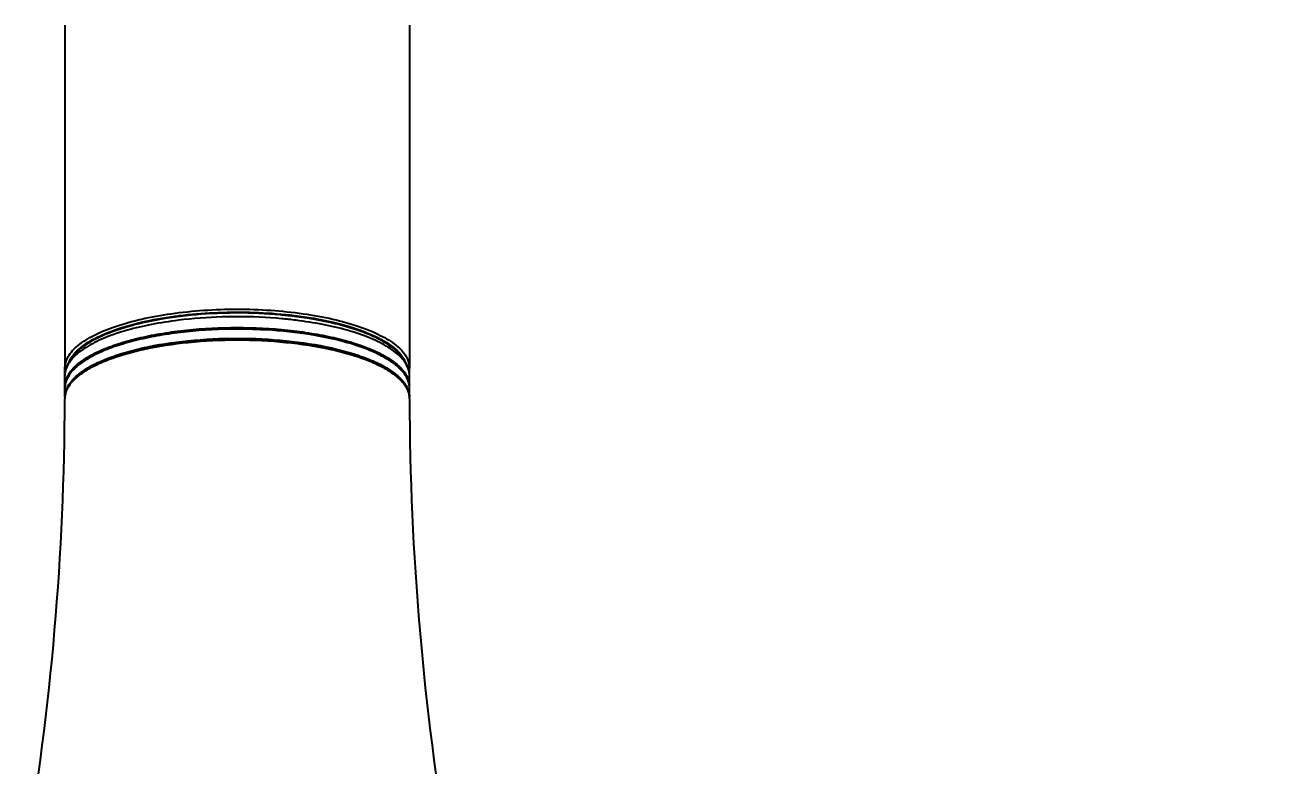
# Model space of a CAD drawing. Header units: millimetres. Extents: x 19562 to 20987, y -3943 to -2935.
# Drawn here: x 20304.6 to 20414.2, y -3156.4 to -3091.9 of the extents above; entities that cross this region are included whole.
import ezdxf

# ---------------------------------------------------------------- set-up
doc = ezdxf.new("R2010")
doc.units = ezdxf.units.MM
doc.header["$LTSCALE"] = 0.1
doc.styles.get("Standard").update_dxf_attribs({"font": 'arial.ttf'})
doc.dimstyles.new('A4', dxfattribs={"dimtxt": 4, "dimasz": 3.5, "dimexe": 0.7, "dimexo": 0.625, "dimgap": 0.5, "dimtad": 1, "dimdec": 1, "dimdsep": 46, "dimtxsty": 'Standard', "dimcen": 2.5, "dimclrd": 5, "dimclre": 5, "dimclrt": 7, "dimadec": 3, "dimazin": 2, "dimtfac": 1, "dimtdec": 1, "dimtmove": 0, "dimatfit": 3, "dimfxl": 0, "dimarcsym": 0})

# ---------------------------------------------------------------- blocks, each defined once
blk = doc.blocks.new('*D381')
at = {"color": 3, "lineweight": -2}
for p, q in [((20323.72, -3014.02), (20532.28, -3014.02)), ((20531.58, -3029.02), (20531.58, -3451.82)), ((20325.82, -3466.82), (20532.28, -3466.82))]:
    blk.add_line(p, q, dxfattribs=at)
at = {"color": 3}
for points in [[(20529.08, -3029.02), (20534.08, -3029.02), (20531.58, -3014.02)], [(20529.08, -3451.82), (20534.08, -3451.82), (20531.58, -3466.82)]]:
    blk.add_solid(points, dxfattribs=at)
at = {"layer": 'Defpoints', "color": 0}
for p in [(20323.1, -3014.02), (20325.2, -3466.82), (20531.58, -3466.82)]:
    blk.add_point(p, dxfattribs=at)
at = {"color": 3, "insert": (20523.42, -3240.42), "char_height": 15, "attachment_point": 5, "rotation": 90}
blk.add_mtext('452.8', dxfattribs=at)

msp = doc.modelspace()

# ---------------------------------------------------------------- linework, layer by layer
at = {"color": 7, "linetype": 'Continuous'}
for p, q in [((20308.1, -3091.95), (20308.1, -3121.8)), ((20338.1, -3091.95), (20338.1, -3121.8)), ((20323.1, -3117), (20323.07, -3117)), ((20308.1, -3123.4), (20308.1, -3121.81)), ((20308.19, -3121.82), (20308.19, -3121.83)), ((20308.21, -3121.83), (20308.21, -3121.84)), ((20309.4, -3122.39), (20309.41, -3122.38)), ((20336.79, -3122.38), (20336.8, -3122.39)), ((20338.01, -3121.83), (20338.01, -3121.82)), ((20338.1, -3123.4), (20338.1, -3121.81)), ((20308.1, -3124.34), (20308.1, -3123.4)), ((20338.1, -3124.34), (20338.1, -3123.4)), ((20308.1, -3124.34), (20308.1, -3124.48)), ((20338.1, -3124.48), (20338.1, -3124.34))]:
    msp.add_line(p, q, dxfattribs=at)
for centre, radius, start, end in [((20323.1, -3162.03), 43.62, 87.9644, 90.0032), ((20310.09, -3121.8), 1.99, 180.4635, 186.7787), ((20310.32, -3122.46), 2.22, 170.7817, 179.9782), ((20309.89, -3122.46), 1.79, 168.5956, 179.9284), ((20310.13, -3121.79), 2.03, 186.7723, 189.0845), ((20310.41, -3122.48), 2.31, 163.7263, 170.7525), ((20310.53, -3122.51), 2.44, 159.9288, 163.4959), ((20311.4, -3124.26), 3.55, 138.1533, 140.5565), ((20311.64, -3124.48), 3.88, 135.8462, 138.1528), ((20311.8, -3124.63), 4.09, 135.5043, 135.8633), ((20312.05, -3125.03), 4.45, 132.6274, 134.6226), ((20312.32, -3125.32), 4.84, 130.7863, 132.6282), ((20312.84, -3126.74), 5.66, 128.2025, 128.6876), ((20312.98, -3127.06), 5.89, 127.4409, 127.8367), ((20333.22, -3127.06), 5.89, 52.1633, 52.5591), ((20333.36, -3126.74), 5.66, 51.3124, 51.8005), ((20333.67, -3125.56), 5.16, 49.4559, 49.9243), ((20334.41, -3124.62), 4.08, 44.0189, 44.4961), ((20334.56, -3124.48), 3.87, 41.8454, 44.0338), ((20334.78, -3124.28), 3.57, 39.8173, 41.8417), ((20335.67, -3122.51), 2.44, 16.5042, 20.1129), ((20335.79, -3122.48), 2.31, 9.2833, 16.2595), ((20336.31, -3122.46), 1.79, 0.0725, 11.459), ((20336.07, -3121.79), 2.02, 350.9443, 353.6248), ((20335.88, -3122.46), 2.22, 0.0218, 9.2544), ((20336.11, -3121.8), 1.99, 353.6203, 359.5153), ((20309.86, -3123.4), 1.76, 175.4733, 179.9989), ((20309.88, -3123.54), 1.78, 171.3702, 175.5896), ((20310.34, -3123.54), 2.24, 176.5162, 178.0834), ((20310.32, -3123.4), 2.22, 180.139, 181.7655), ((20309.86, -3123.54), 1.76, 175.5971, 177.1814), ((20309.86, -3123.54), 1.76, 177.1816, 179.9654), ((20310.34, -3123.54), 2.24, 178.0834, 179.9355), ((20310.36, -3124.5), 2.29, 152.7018, 156.5364), ((20335.84, -3124.5), 2.29, 23.4636, 27.2982), ((20336.34, -3123.4), 1.76, 0.0031, 5.1291), ((20335.86, -3123.54), 2.24, 1.8506, 3.5109), ((20336.33, -3123.54), 1.76, 2.3549, 4.3892), ((20335.87, -3123.4), 2.23, 358.1608, 359.8827), ((20335.86, -3123.54), 2.24, 0.1038, 1.8506), ((20336.34, -3123.54), 1.76, 0.063, 2.3542), ((20066.08, -3123.88), 242.02, 350.3067, 359.8575), ((20309.91, -3124.48), 1.81, 167.6127, 175.3683), ((20336.29, -3124.48), 1.81, 4.6317, 12.3873), ((20579.9, -3123.89), 241.8, 180.1382, 189.6977)]:
    msp.add_arc(centre, radius, start, end, dxfattribs=at)
for points, knots in [([(20308.1, -3121.8), (20308.1, -3121.46), (20308.36, -3120.68), (20309.3, -3119.71), (20310.72, -3118.85), (20312.59, -3118.1), (20314.85, -3117.48), (20317.42, -3117.02), (20320.2, -3116.74), (20322.12, -3116.67), (20323.1, -3116.67)], [0, 0, 0, 0, 0.062183, 0.138997, 0.23725, 0.357912, 0.498875, 0.656263, 0.825196, 1, 1, 1, 1]), ([(20308.6, -3120.98), (20308.84, -3120.58), (20309.63, -3119.8), (20311.24, -3118.9), (20313.36, -3118.13), (20316.92, -3117.28), (20321.9, -3116.81), (20326.01, -3116.97), (20328.08, -3117.22)], [0, 0, 0, 0, 0.068823, 0.158535, 0.269533, 0.399078, 0.694641, 1, 1, 1, 1]), ([(20323.07, -3117), (20322.66, -3117), (20321.01, -3117.03), (20319.36, -3117.15), (20318.15, -3117.3)], [0, 0, 0, 0, 0.254089, 1, 1, 1, 1]), ([(20323.1, -3116.67), (20324.07, -3116.67), (20325.99, -3116.74), (20328.78, -3117.02), (20331.34, -3117.48), (20333.6, -3118.1), (20335.47, -3118.85), (20336.89, -3119.71), (20337.84, -3120.67), (20338.1, -3121.45), (20338.1, -3121.79)], [0, 0, 0, 0, 0.174719, 0.343581, 0.500923, 0.641878, 0.762573, 0.860895, 0.937789, 1, 1, 1, 1]), ([(20328.05, -3117.3), (20327.65, -3117.25), (20326.01, -3117.07), (20324.35, -3117), (20323.1, -3117)], [0, 0, 0, 0, 0.244452, 1, 1, 1, 1]), ([(20318.15, -3117.3), (20316.94, -3117.44), (20315.21, -3117.74), (20313.04, -3118.34), (20312.07, -3118.7), (20311.61, -3118.89)], [0, 0, 0, 0, 0.538607, 0.780471, 1, 1, 1, 1]), ([(20317.98, -3117.64), (20317.19, -3117.74), (20315.7, -3117.97), (20314.23, -3118.31), (20313.53, -3118.51)], [0, 0, 0, 0, 0.520923, 1, 1, 1, 1]), ([(20323.1, -3117.33), (20322.66, -3117.33), (20320.95, -3117.36), (20319.24, -3117.48), (20317.98, -3117.64)], [0, 0, 0, 0, 0.254244, 1, 1, 1, 1]), ([(20328.22, -3117.64), (20327.81, -3117.59), (20326.11, -3117.4), (20324.39, -3117.33), (20323.1, -3117.33)], [0, 0, 0, 0, 0.244149, 1, 1, 1, 1]), ([(20334.59, -3118.89), (20334.13, -3118.7), (20333.16, -3118.34), (20330.99, -3117.74), (20329.25, -3117.44), (20328.05, -3117.3)], [0, 0, 0, 0, 0.219518, 0.461378, 1, 1, 1, 1]), ([(20328.08, -3117.22), (20329.21, -3117.36), (20331.3, -3117.71), (20334.11, -3118.53), (20336.23, -3119.54), (20337.29, -3120.47), (20337.59, -3120.96)], [0, 0, 0, 0, 0.326737, 0.608873, 0.8341, 1, 1, 1, 1]), ([(20332.67, -3118.51), (20331.97, -3118.31), (20330.5, -3117.97), (20329, -3117.74), (20328.22, -3117.64)], [0, 0, 0, 0, 0.479075, 1, 1, 1, 1]), ([(20313.53, -3118.51), (20312.85, -3118.7), (20311.88, -3119.02), (20310.7, -3119.56), (20309.96, -3119.97), (20309.33, -3120.4), (20308.7, -3120.97), (20308.34, -3121.48), (20308.21, -3121.83)], [0, 0, 0, 0, 0.3277, 0.472426, 0.603615, 0.721184, 0.825595, 1, 1, 1, 1]), ([(20323.1, -3118.41), (20321.63, -3118.41), (20319.45, -3118.52), (20316.65, -3118.89), (20314.72, -3119.26), (20312.97, -3119.73), (20311.45, -3120.28), (20310.18, -3120.9), (20309.46, -3121.39), (20309.15, -3121.65)], [0, 0, 0, 0, 0.303759, 0.44827, 0.584141, 0.708936, 0.820643, 0.917843, 1, 1, 1, 1]), ([(20309.17, -3121.49), (20309.48, -3121.24), (20310.2, -3120.75), (20311.47, -3120.13), (20313, -3119.58), (20314.74, -3119.12), (20316.66, -3118.75), (20319.46, -3118.38), (20321.63, -3118.27), (20323.1, -3118.27)], [0, 0, 0, 0, 0.082384, 0.17975, 0.291548, 0.416357, 0.55217, 0.696569, 1, 1, 1, 1]), ([(20311.61, -3118.89), (20311.15, -3119.08), (20310.31, -3119.49), (20309.54, -3120.03), (20309.22, -3120.32)], [0, 0, 0, 0, 0.537402, 1, 1, 1, 1]), ([(20309.34, -3122.29), (20309.66, -3122.05), (20310.4, -3121.58), (20311.68, -3120.99), (20313.2, -3120.46), (20315.58, -3119.85), (20318.9, -3119.34), (20321.67, -3119.21), (20323.1, -3119.21)], [0, 0, 0, 0, 0.08432, 0.183103, 0.295673, 0.420602, 0.699277, 1, 1, 1, 1]), ([(20309.41, -3122.38), (20309.73, -3122.14), (20310.48, -3121.67), (20311.76, -3121.09), (20313.28, -3120.58), (20315.64, -3119.98), (20318.94, -3119.48), (20321.68, -3119.35), (20323.1, -3119.35)], [0, 0, 0, 0, 0.085075, 0.1844, 0.297258, 0.422223, 0.700346, 1, 1, 1, 1]), ([(20323.1, -3118.27), (20324.57, -3118.27), (20326.74, -3118.38), (20329.54, -3118.75), (20331.46, -3119.12), (20333.2, -3119.58), (20334.73, -3120.13), (20336, -3120.75), (20336.72, -3121.24), (20337.03, -3121.49)], [0, 0, 0, 0, 0.303431, 0.447831, 0.583644, 0.708453, 0.82025, 0.917617, 1, 1, 1, 1]), ([(20323.1, -3119.21), (20324.53, -3119.21), (20327.29, -3119.34), (20330.62, -3119.85), (20333, -3120.46), (20334.52, -3120.99), (20335.8, -3121.58), (20336.54, -3122.05), (20336.86, -3122.29)], [0, 0, 0, 0, 0.300719, 0.579393, 0.704321, 0.816892, 0.915677, 1, 1, 1, 1]), ([(20323.1, -3119.35), (20324.52, -3119.35), (20327.25, -3119.48), (20330.55, -3119.98), (20332.92, -3120.58), (20334.44, -3121.09), (20335.72, -3121.67), (20336.47, -3122.14), (20336.79, -3122.38)], [0, 0, 0, 0, 0.299651, 0.577771, 0.702736, 0.815595, 0.914923, 1, 1, 1, 1]), ([(20336.99, -3121.61), (20336.72, -3121.37), (20336.07, -3120.93), (20334.94, -3120.36), (20333.6, -3119.85), (20331.47, -3119.23), (20328.47, -3118.68), (20325.96, -3118.48), (20324.65, -3118.44)], [0, 0, 0, 0, 0.083929, 0.181753, 0.293094, 0.41687, 0.694977, 1, 1, 1, 1]), ([(20337.99, -3121.84), (20337.86, -3121.48), (20337.5, -3120.97), (20336.87, -3120.41), (20336.24, -3119.97), (20335.5, -3119.56), (20334.32, -3119.02), (20333.35, -3118.7), (20332.67, -3118.51)], [0, 0, 0, 0, 0.174344, 0.278728, 0.396283, 0.527472, 0.672217, 1, 1, 1, 1]), ([(20336.98, -3120.32), (20336.66, -3120.03), (20335.89, -3119.49), (20335.05, -3119.09), (20334.59, -3118.89)], [0, 0, 0, 0, 0.462589, 1, 1, 1, 1]), ([(20309.22, -3120.32), (20309, -3120.51), (20308.61, -3120.92), (20308.33, -3121.42), (20308.24, -3121.68)], [0, 0, 0, 0, 0.522309, 1, 1, 1, 1]), ([(20337.96, -3121.67), (20337.86, -3121.42), (20337.58, -3120.92), (20337.2, -3120.51), (20336.98, -3120.32)], [0, 0, 0, 0, 0.477721, 1, 1, 1, 1]), ([(20308.88, -3121.77), (20308.9, -3121.74), (20309, -3121.65), (20309.1, -3121.56), (20309.17, -3121.49)], [0, 0, 0, 0, 0.243252, 1, 1, 1, 1]), ([(20337.03, -3121.49), (20337.05, -3121.52), (20337.15, -3121.6), (20337.25, -3121.7), (20337.32, -3121.77)], [0, 0, 0, 0, 0.256874, 1, 1, 1, 1]), ([(20308.93, -3121.86), (20308.72, -3122.07), (20308.36, -3122.49), (20308.16, -3123.02), (20308.12, -3123.27)], [0, 0, 0, 0, 0.538181, 1, 1, 1, 1]), ([(20308.21, -3121.84), (20308.2, -3121.86), (20308.17, -3121.95), (20308.15, -3122.04), (20308.13, -3122.11)], [0, 0, 0, 0, 0.25356, 1, 1, 1, 1]), ([(20308.14, -3124.09), (20308.21, -3123.79), (20308.45, -3123.32), (20308.91, -3122.79), (20309.21, -3122.54), (20309.37, -3122.41)], [0, 0, 0, 0, 0.448553, 0.709217, 1, 1, 1, 1]), ([(20308.17, -3122.92), (20308.18, -3122.87), (20308.25, -3122.66), (20308.35, -3122.46), (20308.44, -3122.32)], [0, 0, 0, 0, 0.240156, 1, 1, 1, 1]), ([(20308.33, -3123.45), (20308.38, -3123.35), (20308.64, -3122.92), (20309, -3122.57), (20309.3, -3122.32)], [0, 0, 0, 0, 0.22453, 1, 1, 1, 1]), ([(20308.44, -3122.32), (20308.45, -3122.29), (20308.52, -3122.18), (20308.6, -3122.08), (20308.66, -3122.01)], [0, 0, 0, 0, 0.24313, 1, 1, 1, 1]), ([(20336.83, -3122.41), (20336.99, -3122.54), (20337.29, -3122.79), (20337.75, -3123.32), (20337.99, -3123.79), (20338.06, -3124.09)], [0, 0, 0, 0, 0.290783, 0.551447, 1, 1, 1, 1]), ([(20336.89, -3122.32), (20337, -3122.41), (20337.38, -3122.74), (20337.71, -3123.13), (20337.87, -3123.45)], [0, 0, 0, 0, 0.278745, 1, 1, 1, 1]), ([(20337.27, -3121.86), (20337.25, -3121.84), (20337.17, -3121.76), (20337.09, -3121.69), (20337.03, -3121.63)], [0, 0, 0, 0, 0.244393, 1, 1, 1, 1]), ([(20338.09, -3123.4), (20338.08, -3123.27), (20338.03, -3123), (20337.8, -3122.45), (20337.5, -3122.08), (20337.27, -3121.86)], [0, 0, 0, 0, 0.224464, 0.461479, 1, 1, 1, 1]), ([(20337.52, -3121.99), (20337.55, -3122.02), (20337.63, -3122.12), (20337.7, -3122.22), (20337.75, -3122.3)], [0, 0, 0, 0, 0.257258, 1, 1, 1, 1]), ([(20337.75, -3122.3), (20337.78, -3122.35), (20337.89, -3122.54), (20337.98, -3122.74), (20338.03, -3122.9)], [0, 0, 0, 0, 0.261688, 1, 1, 1, 1]), ([(20338.06, -3122.11), (20338.06, -3122.08), (20338.04, -3121.99), (20338.01, -3121.9), (20337.99, -3121.84)], [0, 0, 0, 0, 0.246907, 1, 1, 1, 1]), ([(20308.1, -3123.26), (20308.11, -3123.23), (20308.12, -3123.12), (20308.14, -3123), (20308.17, -3122.92)], [0, 0, 0, 0, 0.24762, 1, 1, 1, 1]), ([(20308.1, -3124.34), (20308.1, -3124.27), (20308.11, -3124.02), (20308.18, -3123.76), (20308.26, -3123.59)], [0, 0, 0, 0, 0.244556, 1, 1, 1, 1]), ([(20337.94, -3123.59), (20337.96, -3123.65), (20338.06, -3123.89), (20338.1, -3124.15), (20338.1, -3124.34)], [0, 0, 0, 0, 0.259042, 1, 1, 1, 1]), ([(20338.03, -3122.9), (20338.03, -3122.92), (20338.06, -3123.04), (20338.08, -3123.16), (20338.09, -3123.24)], [0, 0, 0, 0, 0.253373, 1, 1, 1, 1])]:
    msp.add_open_spline(points, degree=3, knots=knots, dxfattribs=at)

# ---------------------------------------------------------------- dimensions: what is measured, and where the dimension line sits
at = {"color": 0}
dim = msp.add_linear_dim(base=(20531.58, -3466.82), p1=(20323.1, -3014.02), p2=(20325.2, -3466.82), angle=90, dimstyle='A4', override={"dimtxt": 15, "dimasz": 15, "dimclrd": 3, "dimclre": 3, "dimclrt": 3, "dimfxl": 0.5}, dxfattribs=at)
dim.commit()
dim.dimension.update_dxf_attribs({"geometry": '*D381', "text_midpoint": (20531.58, -3240.42), "dimtype": 160})

doc.saveas('drawing.dxf')
